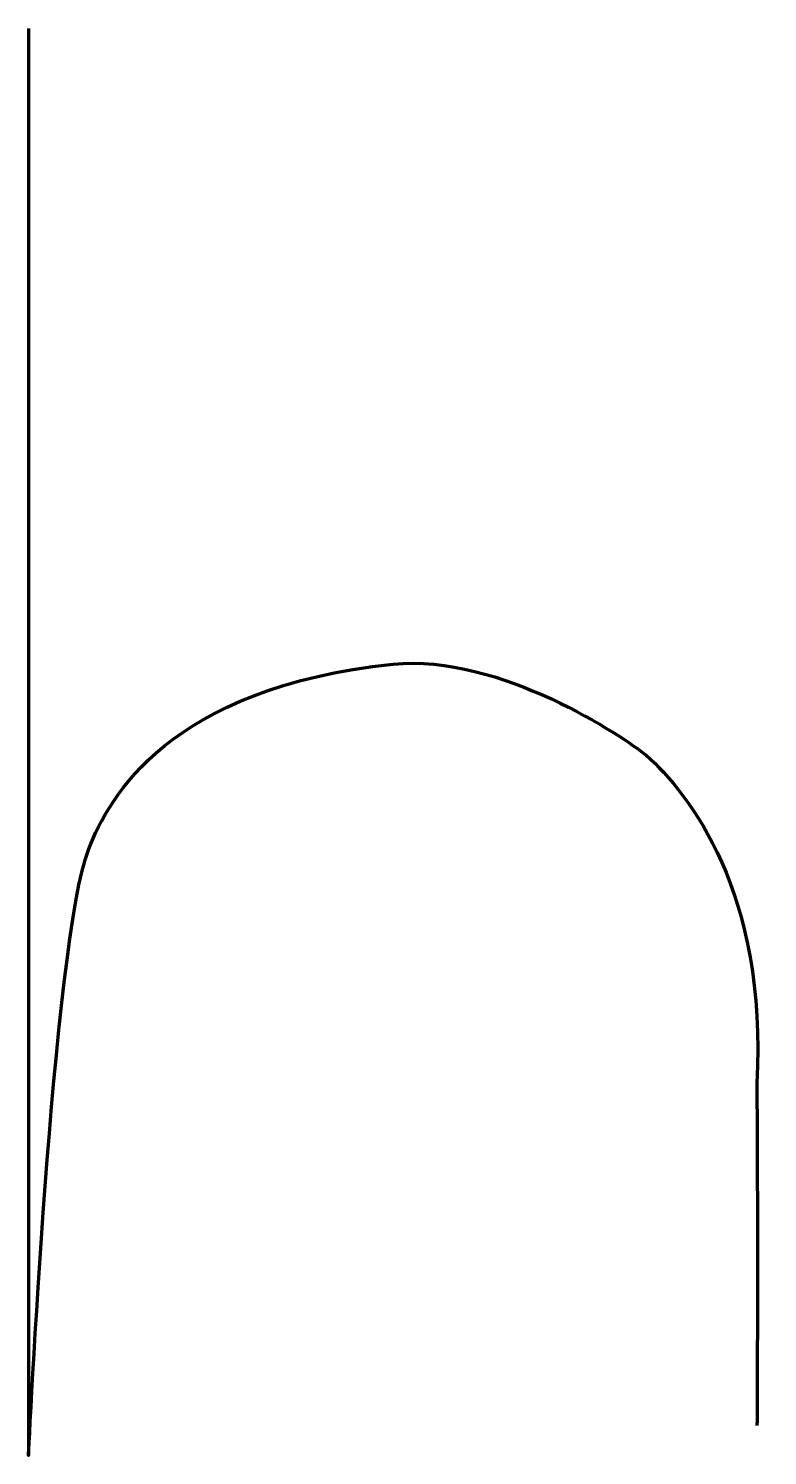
# Model space of a CAD drawing. Extents: x 1153 to 1833, y -1782 to -470.
import ezdxf

# ---------------------------------------------------------------- set-up
doc = ezdxf.new("R2010")
doc.units = 0
doc.header["$MEASUREMENT"] = 0
doc.layers.add('herbivicus_path', color=7, linetype='Continuous', lineweight=0)

msp = doc.modelspace()

# ---------------------------------------------------------------- linework, layer by layer
at = {"layer": 'herbivicus_path', "color": 7, "lineweight": 140}
msp.add_open_spline([(1153.5, -470.2), (1153.5, -470.2), (1153.5, -1782.4), (1153.5, -1782.4), (1153.5, -1782.4), (1175.9, -1308.2), (1208.8, -1224.7), (1227.7, -1176.5), (1282.4, -1076.8), (1488.8, -1054.6), (1587, -1045.2), (1701.1, -1121.8), (1721.5, -1138.5), (1761.4, -1174.1), (1833, -1265.1), (1823.3, -1440.2), (1824.4, -1609), (1823.4, -1755), (1823.4, -1755)], degree=3, knots=[0, 0, 0, 0, 1, 1, 1, 2, 2, 2, 3, 3, 3, 4, 4, 4, 5, 5, 5, 6, 6, 6, 6], dxfattribs=at)

doc.saveas('drawing.dxf')
